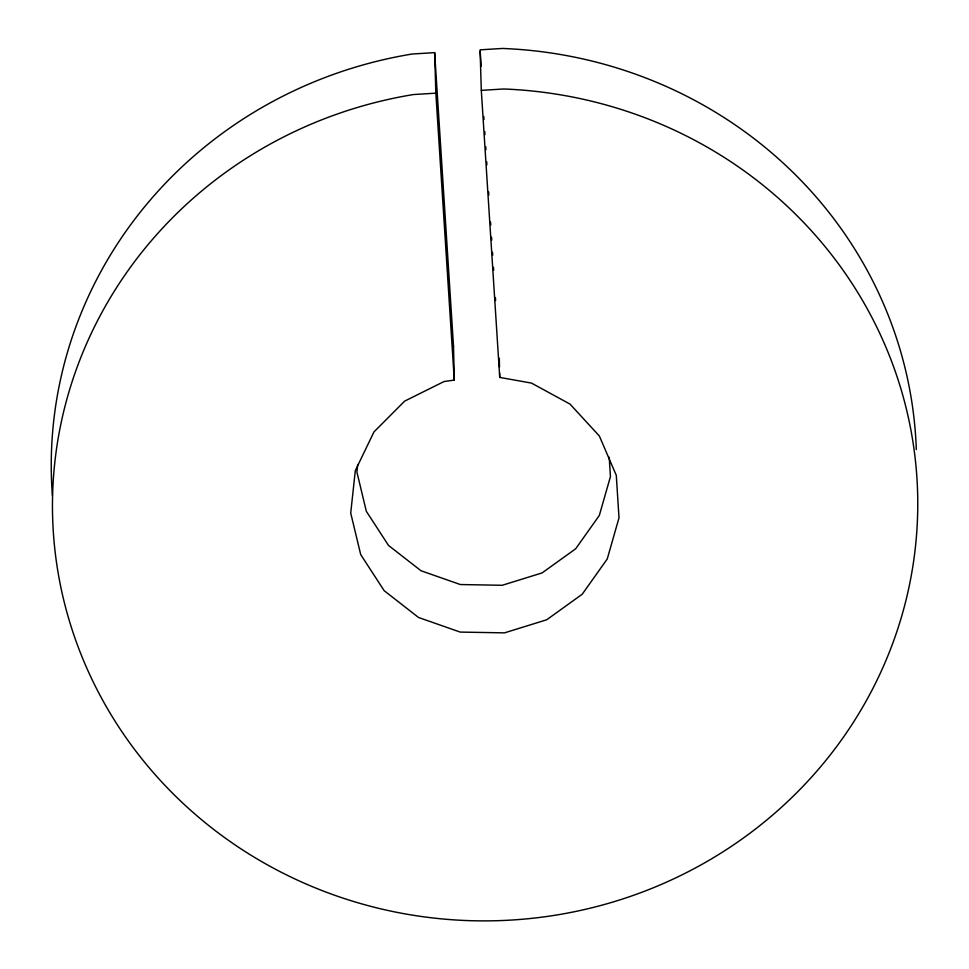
<?xml version="1.0" encoding="UTF-8"?>
<svg xmlns="http://www.w3.org/2000/svg" width="969" height="969" viewBox="0 0 969 969"><rect width="100%" height="100%" fill="white"/><g stroke="black" fill="none" stroke-linecap="round" stroke-linejoin="round"><path stroke-width="1.45" d="M357.718 464.526L356.907 472.06L366.33 511.293L388.508 545.426L421.006 570.753L460.323 584.537L502.208 585.288L542.095 572.921L575.683 548.781L599.314 515.472L610.446 476.615L609.21 457.259M452.911 346.66L453.528 346.575L434.645 52.629L412.225 54.01A432.671 416.113 -1.7 0 0 52.387 495.316M453.528 346.575L454.279 380.078L444.068 381.532L404.654 401.118L373.961 431.932L355.308 470.643L350.717 513.049L360.698 554.559L384.16 590.678L418.547 617.483L460.166 632.079L504.474 632.866L546.686 619.785L582.224 594.227L607.236 558.992L619.009 517.87L616.284 475.331L599.339 435.977L570.002 404.085L531.484 383.094L499.738 377.413L481.302 90.359L480.091 49.831L502.511 48.45A432.671 416.113 -1.7 0 1 916.311 449.568M434.645 52.629L435.844 93.169L413.436 94.55A432.671 416.113 -1.7 0 0 133.032 747.402A432.671 416.113 -1.7 0 0 865.45 702.259A432.671 416.113 -1.7 0 0 503.71 88.978L481.302 90.359M480.188 51.333L481.157 66.316M483.785 116.486L483.979 119.502M484.754 131.578L484.948 134.594M485.723 146.67L485.917 149.686M486.692 161.75L486.886 164.766M488.63 191.923L488.824 194.951M490.568 222.107L490.762 225.123M491.537 237.187L491.731 240.203M492.506 252.279L492.7 255.295M493.475 267.371L493.669 270.387M495.413 297.544L495.607 300.56M435.844 93.169L454.279 380.078M499.314 358.276L499.507 367.106M499.641 372.992L499.738 377.413"/></g></svg>
